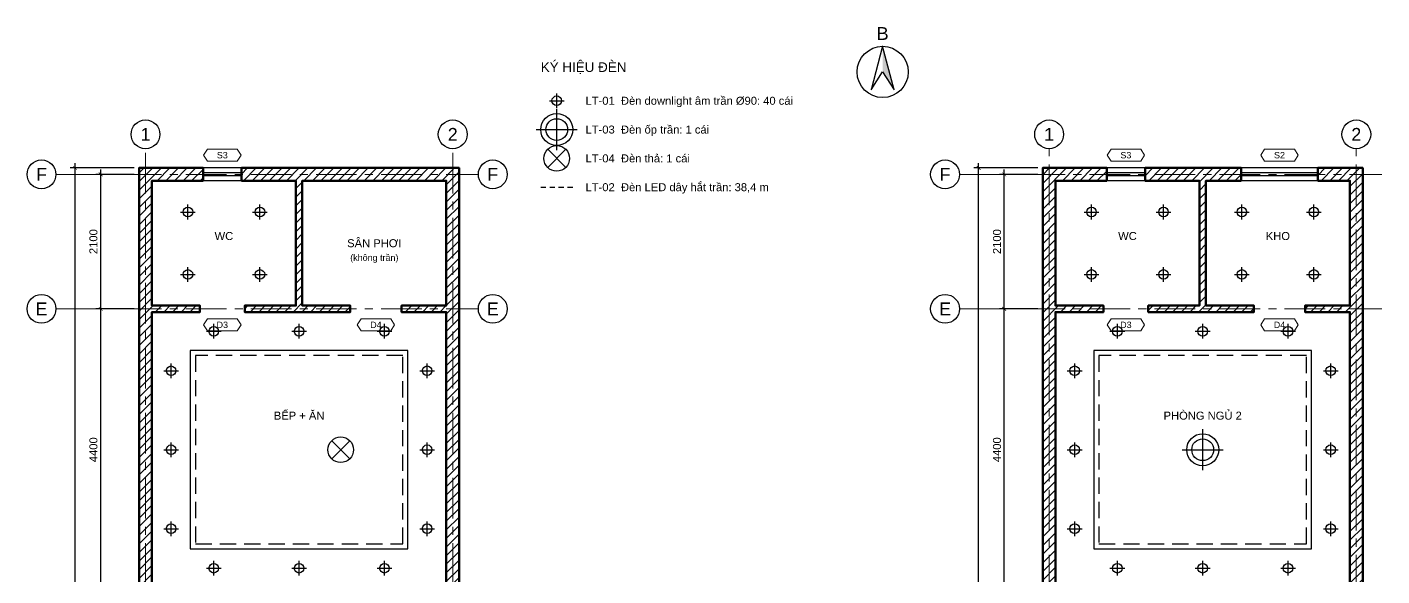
# Model space of a CAD drawing. Header units: millimetres. Extents: x -2900 to 278461, y -22074 to 20200.
# Drawn here: x 170542 to 191709, y 11630 to 20200 of the extents above; entities that cross this region are included whole.
import ezdxf
from ezdxf.enums import TextEntityAlignment as Align

# ---------------------------------------------------------------- set-up
doc = ezdxf.new("R2010")
doc.units = ezdxf.units.MM
doc.header["$LTSCALE"] = 20
doc.linetypes.add('CENTER', pattern=[50.8, 31.75, -6.35, 6.35, -6.35])
doc.linetypes.add('DASHED', pattern=[19.05, 12.7, -6.35])
for name, color, linetype, lineweight in [('A-ANNO-DIMS', 1, 'Continuous', 18), ('A-ANNO-NOTE', 7, 'Continuous', 18), ('A-ANNO-ROOM', 7, 'Continuous', 25), ('A-ANNO-SYMB', 7, 'Continuous', 25), ('A-ANNO-TEXT', 7, 'Continuous', 18), ('A-CLNG', 7, 'Continuous', 25), ('A-GLAZ', 4, 'Continuous', 25), ('A-WALL', 7, 'Continuous', 50), ('A-WALL-PATT', 8, 'Continuous', 9), ('E-LITE', 2, 'Continuous', 25), ('E-LITE-STRP', 2, 'DASHED', 25), ('S-GRID', 1, 'CENTER', 18), ('S-GRID-IDEN', 7, 'Continuous', 25)]:
    doc.layers.add(name, color=color, linetype=linetype, lineweight=lineweight)
doc.styles.add('MCP-ARIAL', font='arial.ttf')
doc.dimstyles.new('MCP-1-50', dxfattribs={"dimscale": 50, "dimtxt": 2.5, "dimasz": 1.2, "dimexe": 1.5, "dimexo": 1.5, "dimgap": 1, "dimtad": 1, "dimdec": 0, "dimdsep": 46, "dimtxsty": 'MCP-ARIAL', "dimblk": 'ARCHTICK', "dimblk1": 'ARCHTICK', "dimblk2": 'ARCHTICK', "dimcen": 0.09, "dimdle": 1.5, "dimclrd": 256, "dimclre": 256, "dimclrt": 256, "dimadec": 0, "dimazin": 0, "dimtfac": 1, "dimtdec": 4, "dimtix": 1, "dimtmove": 2, "dimatfit": 3, "dimfxl": 1, "dimtolj": 1, "dimtzin": 0, "dimarcsym": 0})

# ---------------------------------------------------------------- blocks, each defined once
blk = doc.blocks.new('MCP_THE_LG_3')
blk.add_lwpolyline([(-5.85, 0), (-4.65, 1.9), (4.65, 1.9), (5.85, 0), (4.65, -1.9), (-4.65, -1.9)], close=True)
at = {"style": 'MCP-ARIAL'}
blk.add_attdef('MA', text='', height=2, dxfattribs=at).set_placement((0, 0), align=Align.MIDDLE_CENTER)
blk = doc.blocks.new('MCP_CUA_SO_600_200')
for p, q in [((0, 200), (600, 200)), ((0, 125), (600, 125)), ((0, 75), (600, 75)), ((0, 0), (600, 0))]:
    blk.add_line(p, q)
at = {"style": 'MCP-ARIAL', "flags": 1}
for tag, p in [('MA', (300, -100)), ('LOAI', (300, -220)), ('RONG', (300, -340))]:
    blk.add_attdef(tag, p, '', height=80, dxfattribs=at)
blk = doc.blocks.new('_ArchTick')
at = {"color": 0, "linetype": 'ByBlock', "const_width": 0.15}
blk.add_lwpolyline([(-0.5, -0.5), (0.5, 0.5)], dxfattribs=at)
blk = doc.blocks.new('*D219')
at = {"layer": 'A-ANNO-DIMS', "lineweight": -2, "transparency": 16777216}
for p, q in [((172217, 15800), (171617, 15800)), ((171692, 11325), (171692, 15875)), ((172217, 11400), (171617, 11400))]:
    blk.add_line(p, q, dxfattribs=at)
at = {"layer": 'Defpoints', "color": 0, "transparency": 16777216}
for p in [(171692, 15800), (172292, 15800), (172292, 11400)]:
    blk.add_point(p, dxfattribs=at)
at = {"layer": 'A-ANNO-DIMS', "lineweight": -2, "transparency": 16777216, "xscale": 60, "yscale": 60, "zscale": 60}
for p, rotation in [((171692, 15800), 90), ((171692, 11400), 270)]:
    blk.add_blockref('_ArchTick', p, dxfattribs=dict(at, rotation=rotation))
at = {"layer": 'A-ANNO-DIMS', "transparency": 16777216, "insert": (171579, 13600), "char_height": 125, "attachment_point": 5, "rotation": 90, "style": 'MCP-ARIAL'}
blk.add_mtext('\\A1;4400', dxfattribs=at)
blk = doc.blocks.new('*D220')
at = {"layer": 'A-ANNO-DIMS', "lineweight": -2, "transparency": 16777216}
for p, q in [((172217, 17900), (171617, 17900)), ((171692, 15725), (171692, 17975)), ((172217, 15800), (171617, 15800))]:
    blk.add_line(p, q, dxfattribs=at)
at = {"layer": 'Defpoints', "color": 0, "transparency": 16777216}
for p in [(171692, 17900), (172292, 17900), (172292, 15800)]:
    blk.add_point(p, dxfattribs=at)
at = {"layer": 'A-ANNO-DIMS', "lineweight": -2, "transparency": 16777216, "xscale": 60, "yscale": 60, "zscale": 60}
for p, rotation in [((171692, 17900), 90), ((171692, 15800), 270)]:
    blk.add_blockref('_ArchTick', p, dxfattribs=dict(at, rotation=rotation))
at = {"layer": 'A-ANNO-DIMS', "transparency": 16777216, "insert": (171579, 16850), "char_height": 125, "attachment_point": 5, "rotation": 90, "style": 'MCP-ARIAL'}
blk.add_mtext('\\A1;2100', dxfattribs=at)
blk = doc.blocks.new('*D221')
at = {"layer": 'A-ANNO-DIMS', "lineweight": -2, "transparency": 16777216}
for p, q in [((172217, 18000), (171217, 18000)), ((171292, -75), (171292, 18075)), ((172217, 0), (171217, 0))]:
    blk.add_line(p, q, dxfattribs=at)
at = {"layer": 'Defpoints', "color": 0, "transparency": 16777216}
for p in [(171292, 18000), (172292, 18000), (172292, 0)]:
    blk.add_point(p, dxfattribs=at)
at = {"layer": 'A-ANNO-DIMS', "lineweight": -2, "transparency": 16777216, "xscale": 60, "yscale": 60, "zscale": 60}
for p, rotation in [((171292, 18000), 90), ((171292, 0), 270)]:
    blk.add_blockref('_ArchTick', p, dxfattribs=dict(at, rotation=rotation))
at = {"layer": 'A-ANNO-DIMS', "transparency": 16777216, "insert": (171179, 9000), "char_height": 125, "attachment_point": 5, "rotation": 90, "style": 'MCP-ARIAL'}
blk.add_mtext('\\A1;18000', dxfattribs=at)
blk = doc.blocks.new('MCP_TRUC')
blk.add_circle((0, 0), 4.5)
at = {"style": 'MCP-ARIAL'}
blk.add_attdef('SO', text='', height=4, dxfattribs=at).set_placement((0, 0), align=Align.MIDDLE_CENTER)
blk = doc.blocks.new('MCP_DEN_DOWNLIGHT')
for p, q in [((-115, 0), (115, 0)), ((0, -115), (0, 115))]:
    blk.add_line(p, q)
blk.add_circle((0, 0), 75)
at = {"style": 'MCP-ARIAL', "flags": 1}
blk.add_attdef('MA', text='', height=50, dxfattribs=at).set_placement((0, -150), align=Align.MIDDLE_CENTER)
blk = doc.blocks.new('MCP_DEN_THA')
for p, q in [((-141.4, -141.4), (141.4, 141.4)), ((-141.4, 141.4), (141.4, -141.4))]:
    blk.add_line(p, q)
blk.add_circle((0, 0), 200)
at = {"style": 'MCP-ARIAL', "flags": 1}
blk.add_attdef('MA', text='', height=50, dxfattribs=at).set_placement((0, -260), align=Align.MIDDLE_CENTER)
blk = doc.blocks.new('MCP_DEN_OP_TRAN')
for p, q in [((0, -320), (0, 320)), ((-320, 0), (320, 0))]:
    blk.add_line(p, q)
for radius in [250, 170]:
    blk.add_circle((0, 0), radius)
at = {"style": 'MCP-ARIAL', "flags": 1}
blk.add_attdef('MA', text='', height=50, dxfattribs=at).set_placement((0, -380), align=Align.MIDDLE_CENTER)
blk = doc.blocks.new('MCP_DEN_LED_DAY')
for p, q in [((-500, 0), (-340, 0)), ((-220, 0), (-60, 0)), ((60, 0), (220, 0)), ((340, 0), (500, 0))]:
    blk.add_line(p, q)
at = {"style": 'MCP-ARIAL', "flags": 1}
blk.add_attdef('MA', text='', height=50, dxfattribs=at).set_placement((0, -80), align=Align.MIDDLE_CENTER)
blk = doc.blocks.new('MCP_CUA_SO_1200_200')
for p, q in [((0, 200), (1200, 200)), ((0, 125), (1200, 125)), ((0, 75), (1200, 75)), ((0, 0), (1200, 0))]:
    blk.add_line(p, q)
at = {"style": 'MCP-ARIAL', "flags": 1}
for tag, p in [('MA', (600, -100)), ('LOAI', (600, -220)), ('RONG', (600, -340))]:
    blk.add_attdef(tag, p, '', height=80, dxfattribs=at)
blk = doc.blocks.new('*D232')
at = {"layer": 'A-ANNO-DIMS', "lineweight": -2, "transparency": 16777216}
for p, q in [((186334, 15800), (185734, 15800)), ((185809, 11325), (185809, 15875)), ((186334, 11400), (185734, 11400))]:
    blk.add_line(p, q, dxfattribs=at)
at = {"layer": 'Defpoints', "color": 0, "transparency": 16777216}
for p in [(185809, 15800), (186409, 15800), (186409, 11400)]:
    blk.add_point(p, dxfattribs=at)
at = {"layer": 'A-ANNO-DIMS', "lineweight": -2, "transparency": 16777216, "xscale": 60, "yscale": 60, "zscale": 60}
for p, rotation in [((185809, 15800), 90), ((185809, 11400), 270)]:
    blk.add_blockref('_ArchTick', p, dxfattribs=dict(at, rotation=rotation))
at = {"layer": 'A-ANNO-DIMS', "transparency": 16777216, "insert": (185696, 13600), "char_height": 125, "attachment_point": 5, "rotation": 90, "style": 'MCP-ARIAL'}
blk.add_mtext('\\A1;4400', dxfattribs=at)
blk = doc.blocks.new('*D233')
at = {"layer": 'A-ANNO-DIMS', "lineweight": -2, "transparency": 16777216}
for p, q in [((186334, 17900), (185734, 17900)), ((185809, 15725), (185809, 17975)), ((186334, 15800), (185734, 15800))]:
    blk.add_line(p, q, dxfattribs=at)
at = {"layer": 'Defpoints', "color": 0, "transparency": 16777216}
for p in [(185809, 17900), (186409, 17900), (186409, 15800)]:
    blk.add_point(p, dxfattribs=at)
at = {"layer": 'A-ANNO-DIMS', "lineweight": -2, "transparency": 16777216, "xscale": 60, "yscale": 60, "zscale": 60}
for p, rotation in [((185809, 17900), 90), ((185809, 15800), 270)]:
    blk.add_blockref('_ArchTick', p, dxfattribs=dict(at, rotation=rotation))
at = {"layer": 'A-ANNO-DIMS', "transparency": 16777216, "insert": (185696, 16850), "char_height": 125, "attachment_point": 5, "rotation": 90, "style": 'MCP-ARIAL'}
blk.add_mtext('\\A1;2100', dxfattribs=at)
blk = doc.blocks.new('*D234')
at = {"layer": 'A-ANNO-DIMS', "lineweight": -2, "transparency": 16777216}
for p, q in [((186334, 18000), (185334, 18000)), ((185409, -75), (185409, 18075)), ((186334, 0), (185334, 0))]:
    blk.add_line(p, q, dxfattribs=at)
at = {"layer": 'Defpoints', "color": 0, "transparency": 16777216}
for p in [(185409, 18000), (186409, 18000), (186409, 0)]:
    blk.add_point(p, dxfattribs=at)
at = {"layer": 'A-ANNO-DIMS', "lineweight": -2, "transparency": 16777216, "xscale": 60, "yscale": 60, "zscale": 60}
for p, rotation in [((185409, 18000), 90), ((185409, 0), 270)]:
    blk.add_blockref('_ArchTick', p, dxfattribs=dict(at, rotation=rotation))
at = {"layer": 'A-ANNO-DIMS', "transparency": 16777216, "insert": (185296, 9000), "char_height": 125, "attachment_point": 5, "rotation": 90, "style": 'MCP-ARIAL'}
blk.add_mtext('\\A1;18000', dxfattribs=at)
blk = doc.blocks.new('MCP_HUONG_BAC')
blk.add_hatch(color=256).paths.add_polyline_path([(0, 8), (0, 0), (3.6, -5.6)], flags=16)
blk.add_lwpolyline([(0, 8), (-3.6, -5.6), (0, 0), (3.6, -5.6)], close=True)
blk.add_circle((0, 0), 8)
at = {"style": 'MCP-ARIAL'}
blk.add_attdef('KY_HIEU', text='', height=4, dxfattribs=at).set_placement((0, 12), align=Align.MIDDLE_CENTER)

msp = doc.modelspace()

# ---------------------------------------------------------------- hatches: boundary and pattern name
at = {"layer": 'A-WALL-PATT'}
h = msp.add_hatch(dxfattribs=at)
h.set_pattern_fill('ANSI31', color=256, scale=30, style=0)
h.paths.add_polyline_path([(175592.427, 0), (175592.427, 200), (174992.427, 200), (174992.427, 0)], flags=16)
h.paths.add_polyline_path([(173892.427, 18000), (173892.427, 17800), (174742.427, 17800), (174742.427, 15850), (173942.427, 15850), (173942.427, 15750), (175592.427, 15750), (175592.427, 15850), (174842.427, 15850), (174842.427, 17800), (177092.427, 17800), (177092.427, 15850), (176392.427, 15850), (176392.427, 15750), (177092.427, 15750), (177092.427, 11450), (176742.427, 11450), (176742.427, 11350), (177092.427, 11350), (177092.427, 200), (176792.427, 200), (176792.427, 0), (177292.427, 0), (177292.427, 18000)], flags=16)
h.paths.add_polyline_path([(173292.427, 17800), (173292.427, 18000), (172292.427, 18000), (172292.427, 0), (172992.427, 0), (172992.427, 200), (172492.427, 200), (172492.427, 7550), (174942.427, 7550), (174942.427, 7650), (172492.427, 7650), (172492.427, 11350), (174842.427, 11350), (174842.427, 8450), (174942.427, 8450), (174942.427, 11350), (175342.427, 11350), (175342.427, 11450), (172492.427, 11450), (172492.427, 15750), (173242.427, 15750), (173242.427, 15850), (172492.427, 15850), (172492.427, 17800)], flags=16)
h = msp.add_hatch(dxfattribs=at)
h.set_pattern_fill('ANSI31', color=256, scale=30, style=0)
h.paths.add_polyline_path([(190709.415, 18000), (190709.415, 17800), (191209.415, 17800), (191209.415, 15850), (190509.415, 15850), (190509.415, 15750), (191209.415, 15750), (191209.415, 11450), (190559.415, 11450), (190559.415, 11350), (191209.415, 11350), (191209.415, 6050), (190559.415, 6050), (190559.415, 5950), (191209.415, 5950), (191209.415, 200), (190909.415, 200), (190909.415, 0), (191409.415, 0), (191409.415, 18000)], flags=16)
h.paths.add_polyline_path([(189509.415, 17800), (189509.415, 18000), (188009.415, 18000), (188009.415, 17800), (188859.415, 17800), (188859.415, 15850), (188059.415, 15850), (188059.415, 15750), (189709.415, 15750), (189709.415, 15850), (188959.415, 15850), (188959.415, 17800)], flags=16)
h.paths.add_polyline_path([(187409.415, 17800), (187409.415, 18000), (186409.415, 18000), (186409.415, 0), (187309.415, 0), (187309.415, 200), (186609.415, 200), (186609.415, 5950), (189759.415, 5950), (189759.415, 6050), (186609.415, 6050), (186609.415, 7550), (189059.415, 7550), (189059.415, 7650), (186609.415, 7650), (186609.415, 11350), (188959.415, 11350), (188959.415, 8450), (189059.415, 8450), (189059.415, 11350), (189759.415, 11350), (189759.415, 11450), (186609.415, 11450), (186609.415, 15750), (187359.415, 15750), (187359.415, 15850), (186609.415, 15850), (186609.415, 17800)], flags=16)
h.paths.add_polyline_path([(189709.415, 0), (189709.415, 200), (188909.415, 200), (188909.415, 0)], flags=16)

# ---------------------------------------------------------------- linework, layer by layer
at = {"layer": 'A-CLNG'}
for points in [[(176492.43, 15150), (173092.43, 15150), (173092.43, 12050), (176492.43, 12050)], [(190609.42, 15150), (187209.42, 15150), (187209.42, 12050), (190609.42, 12050)]]:
    msp.add_lwpolyline(points, close=True, dxfattribs=at)
at = {"layer": 'A-WALL'}
for points in [[(173292.427, 17800), (173292.427, 18000), (172292.427, 18000), (172292.427, 0), (172992.427, 0), (172992.427, 200), (172492.427, 200), (172492.427, 7550), (174942.427, 7550), (174942.427, 7650), (172492.427, 7650), (172492.427, 11350), (174842.427, 11350), (174842.427, 8450), (174942.427, 8450), (174942.427, 11350), (175342.427, 11350), (175342.427, 11450), (172492.427, 11450), (172492.427, 15750), (173242.427, 15750), (173242.427, 15850), (172492.427, 15850), (172492.427, 17800)], [(173892.427, 18000), (173892.427, 17800), (174742.427, 17800), (174742.427, 15850), (173942.427, 15850), (173942.427, 15750), (175592.427, 15750), (175592.427, 15850), (174842.427, 15850), (174842.427, 17800), (177092.427, 17800), (177092.427, 15850), (176392.427, 15850), (176392.427, 15750), (177092.427, 15750), (177092.427, 11450), (176742.427, 11450), (176742.427, 11350), (177092.427, 11350), (177092.427, 200), (176792.427, 200), (176792.427, 0), (177292.427, 0), (177292.427, 18000)], [(189509.415, 17800), (189509.415, 18000), (188009.415, 18000), (188009.415, 17800), (188859.415, 17800), (188859.415, 15850), (188059.415, 15850), (188059.415, 15750), (189709.415, 15750), (189709.415, 15850), (188959.415, 15850), (188959.415, 17800)], [(190709.415, 18000), (190709.415, 17800), (191209.415, 17800), (191209.415, 15850), (190509.415, 15850), (190509.415, 15750), (191209.415, 15750), (191209.415, 11450), (190559.415, 11450), (190559.415, 11350), (191209.415, 11350), (191209.415, 6050), (190559.415, 6050), (190559.415, 5950), (191209.415, 5950), (191209.415, 200), (190909.415, 200), (190909.415, 0), (191409.415, 0), (191409.415, 18000)]]:
    msp.add_lwpolyline(points, close=True, dxfattribs=at)
msp.add_lwpolyline([(186609.415, 11450), (186609.415, 15750), (187359.415, 15750), (187359.415, 15850), (186609.415, 15850), (186609.415, 17800), (187409.415, 17800), (187409.415, 18000), (186409.415, 18000), (186409.415, 0)], dxfattribs=at)
at = {"layer": 'E-LITE-STRP'}
for points in [[(176412.43, 15070), (173172.43, 15070), (173172.43, 12130), (176412.43, 12130)], [(190529.42, 15070), (187289.42, 15070), (187289.42, 12130), (190529.42, 12130)]]:
    msp.add_lwpolyline(points, close=True, dxfattribs=at)
at = {"layer": 'S-GRID'}
for p, q in [((172392.427, -1700), (172392.427, 18300)), ((177192.427, -1700), (177192.427, 18300)), ((186509.415, -2900), (186509.415, 18300)), ((191309.415, -2900), (191309.415, 18300)), ((170992.427, 17900), (177592.427, 17900)), ((185109.415, 17900), (191709.415, 17900)), ((170992.427, 15800), (177592.427, 15800)), ((185109.415, 15800), (191709.415, 15800))]:
    msp.add_line(p, q, dxfattribs=at)

# ---------------------------------------------------------------- block references
at = {"layer": 'A-ANNO-SYMB', "xscale": 50, "yscale": 50, "zscale": 50}
msp.add_blockref('MCP_HUONG_BAC', (183909.42, 19500), dxfattribs=at).add_auto_attribs({'KY_HIEU': 'B'})
at = {"layer": 'A-ANNO-TEXT', "xscale": 50, "yscale": 50, "zscale": 50}
for p, values in [((173592.43, 18200), {'MA': 'S3'}), ((187709.42, 18200), {'MA': 'S3'}), ((190109.42, 18200), {'MA': 'S2'}), ((173592.43, 15550), {'MA': 'D3'}), ((175992.43, 15550), {'MA': 'D4'}), ((187709.42, 15550), {'MA': 'D3'}), ((190109.42, 15550), {'MA': 'D4'})]:
    msp.add_blockref('MCP_THE_LG_3', p, dxfattribs=at).add_auto_attribs(values)
at = {"layer": 'A-GLAZ', "rotation": 180}
for name, p in [('MCP_CUA_SO_600_200', (173892.427, 18000)), ('MCP_CUA_SO_600_200', (188009.415, 18000)), ('MCP_CUA_SO_1200_200', (190709.415, 18000))]:
    msp.add_blockref(name, p, dxfattribs=at)
at = {"layer": 'E-LITE'}
for name, p in [('MCP_DEN_DOWNLIGHT', (178817.43, 19050)), ('MCP_DEN_OP_TRAN', (178817.43, 18600)), ('MCP_DEN_THA', (178817.43, 18150)), ('MCP_DEN_DOWNLIGHT', (173054.93, 17312.5)), ('MCP_DEN_DOWNLIGHT', (174179.93, 17312.5)), ('MCP_DEN_DOWNLIGHT', (187171.92, 17312.5)), ('MCP_DEN_DOWNLIGHT', (188296.92, 17312.5)), ('MCP_DEN_DOWNLIGHT', (189521.92, 17312.5)), ('MCP_DEN_DOWNLIGHT', (190646.92, 17312.5)), ('MCP_DEN_DOWNLIGHT', (173054.93, 16337.5)), ('MCP_DEN_DOWNLIGHT', (174179.93, 16337.5)), ('MCP_DEN_DOWNLIGHT', (187171.92, 16337.5)), ('MCP_DEN_DOWNLIGHT', (188296.92, 16337.5)), ('MCP_DEN_DOWNLIGHT', (189521.92, 16337.5)), ('MCP_DEN_DOWNLIGHT', (190646.92, 16337.5)), ('MCP_DEN_DOWNLIGHT', (173459.09, 15450)), ('MCP_DEN_DOWNLIGHT', (174792.43, 15450)), ('MCP_DEN_DOWNLIGHT', (176125.76, 15450)), ('MCP_DEN_DOWNLIGHT', (187576.08, 15450)), ('MCP_DEN_DOWNLIGHT', (188909.42, 15450)), ('MCP_DEN_DOWNLIGHT', (190242.75, 15450)), ('MCP_DEN_DOWNLIGHT', (172792.43, 14833.33)), ('MCP_DEN_DOWNLIGHT', (176792.43, 14833.33)), ('MCP_DEN_DOWNLIGHT', (186909.42, 14833.33)), ('MCP_DEN_DOWNLIGHT', (190909.42, 14833.33)), ('MCP_DEN_THA', (175442.43, 13600)), ('MCP_DEN_OP_TRAN', (188909.42, 13600)), ('MCP_DEN_DOWNLIGHT', (172792.43, 13600)), ('MCP_DEN_DOWNLIGHT', (176792.43, 13600)), ('MCP_DEN_DOWNLIGHT', (186909.42, 13600)), ('MCP_DEN_DOWNLIGHT', (190909.42, 13600)), ('MCP_DEN_DOWNLIGHT', (172792.43, 12366.67)), ('MCP_DEN_DOWNLIGHT', (176792.43, 12366.67)), ('MCP_DEN_DOWNLIGHT', (186909.42, 12366.67)), ('MCP_DEN_DOWNLIGHT', (190909.42, 12366.67)), ('MCP_DEN_DOWNLIGHT', (173459.09, 11750)), ('MCP_DEN_DOWNLIGHT', (174792.43, 11750)), ('MCP_DEN_DOWNLIGHT', (176125.76, 11750)), ('MCP_DEN_DOWNLIGHT', (187576.08, 11750)), ('MCP_DEN_DOWNLIGHT', (188909.42, 11750)), ('MCP_DEN_DOWNLIGHT', (190242.75, 11750))]:
    msp.add_blockref(name, p, dxfattribs=at)
at = {"layer": 'E-LITE-STRP', "xscale": 0.5, "yscale": 0.5, "zscale": 0.5}
msp.add_blockref('MCP_DEN_LED_DAY', (178817.43, 17700), dxfattribs=at)
at = {"layer": 'S-GRID-IDEN', "xscale": 50, "yscale": 50, "zscale": 50}
for p, values in [((172392.43, 18525), {'SO': '1'}), ((177192.43, 18525), {'SO': '2'}), ((186509.42, 18525), {'SO': '1'}), ((191309.42, 18525), {'SO': '2'}), ((170767.43, 17900), {'SO': 'F'}), ((177817.43, 17900), {'SO': 'F'}), ((184884.42, 17900), {'SO': 'F'}), ((170767.43, 15800), {'SO': 'E'}), ((177817.43, 15800), {'SO': 'E'}), ((184884.42, 15800), {'SO': 'E'})]:
    msp.add_blockref('MCP_TRUC', p, dxfattribs=at).add_auto_attribs(values)

# ---------------------------------------------------------------- texts
at = {"layer": 'A-ANNO-NOTE', "style": 'MCP-ARIAL'}
for s, p in [('LT-01  Đèn downlight âm trần Ø90: 40 cái', (179267.43, 19050)), ('LT-03  Đèn ốp trần: 1 cái', (179267.43, 18600)), ('LT-04  Đèn thả: 1 cái', (179267.43, 18150)), ('LT-02  Đèn LED dây hắt trần: 38,4 m', (179267.43, 17700))]:
    msp.add_text(s, height=125, dxfattribs=at).set_placement(p, align=Align.MIDDLE_LEFT)
msp.add_text('(không trần)', height=100, dxfattribs=at).set_placement((175967.43, 16600), align=Align.MIDDLE_CENTER)
at = {"layer": 'A-ANNO-ROOM', "style": 'MCP-ARIAL'}
for s, p in [('WC', (173617.43, 16937.5)), ('WC', (187734.42, 16937.5)), ('KHO', (190084.42, 16937.5)), ('SÂN PHƠI', (175967.43, 16825)), ('BẾP + ĂN', (174792.43, 14132.5)), ('PHÒNG NGỦ 2', (188909.42, 14132.5))]:
    msp.add_text(s, height=125, dxfattribs=at).set_placement(p, align=Align.MIDDLE_CENTER)
at = {"layer": 'A-ANNO-TEXT', "style": 'MCP-ARIAL'}
msp.add_text('KÝ HIỆU ĐÈN', height=150, dxfattribs=at).set_placement((178567.43, 19500))

# ---------------------------------------------------------------- dimensions: what is measured, and where the dimension line sits
at = {"layer": 'A-ANNO-DIMS'}
for base, p1, p2, picture, middle in [((171292.427, 18000), (172292.427, 0), (172292.427, 18000), '*D221', (171178.605377, 9000)), ((185409.415, 18000), (186409.415, 0), (186409.415, 18000), '*D234', (185295.593377, 9000)), ((171692.427, 17900), (172292.427, 15800), (172292.427, 17900), '*D220', (171578.605377, 16850)), ((185809.415, 17900), (186409.415, 15800), (186409.415, 17900), '*D233', (185695.593377, 16850)), ((171692.427, 15800), (172292.427, 11400), (172292.427, 15800), '*D219', (171578.605377, 13600)), ((185809.415, 15800), (186409.415, 11400), (186409.415, 15800), '*D232', (185695.593377, 13600))]:
    dim = msp.add_linear_dim(base=base, p1=p1, p2=p2, angle=90, dimstyle='MCP-1-50', dxfattribs=at)
    dim.commit()
    dim.dimension.update_dxf_attribs({"geometry": picture, "text_midpoint": middle})

doc.saveas('drawing.dxf')
